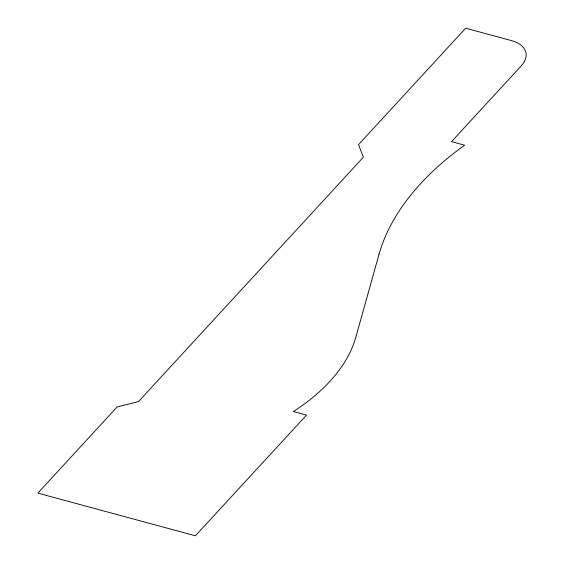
<?xml version="1.0" encoding="UTF-8"?>
<svg xmlns="http://www.w3.org/2000/svg" width="564" height="564" viewBox="0 0 564 564"><rect width="100%" height="100%" fill="white"/><g stroke="black" fill="none" stroke-linecap="round" stroke-linejoin="round"><path stroke-width="0.85" d="M378.938 254.568L355.821 337.244A191.182 114.527 -10 0 1 293.358 411.544L306.492 415.104L195.419 535.8L37.851 493.112L117.143 406.94L138.504 401.561L363.406 157.159L358.507 144.659L465.681 28.2L511.633 40.65A31.295 18.746 -10 0 1 521.439 65.65L451.51 141.642L464.637 145.202A306.64 183.688 -10 0 0 378.938 254.568"/></g></svg>
